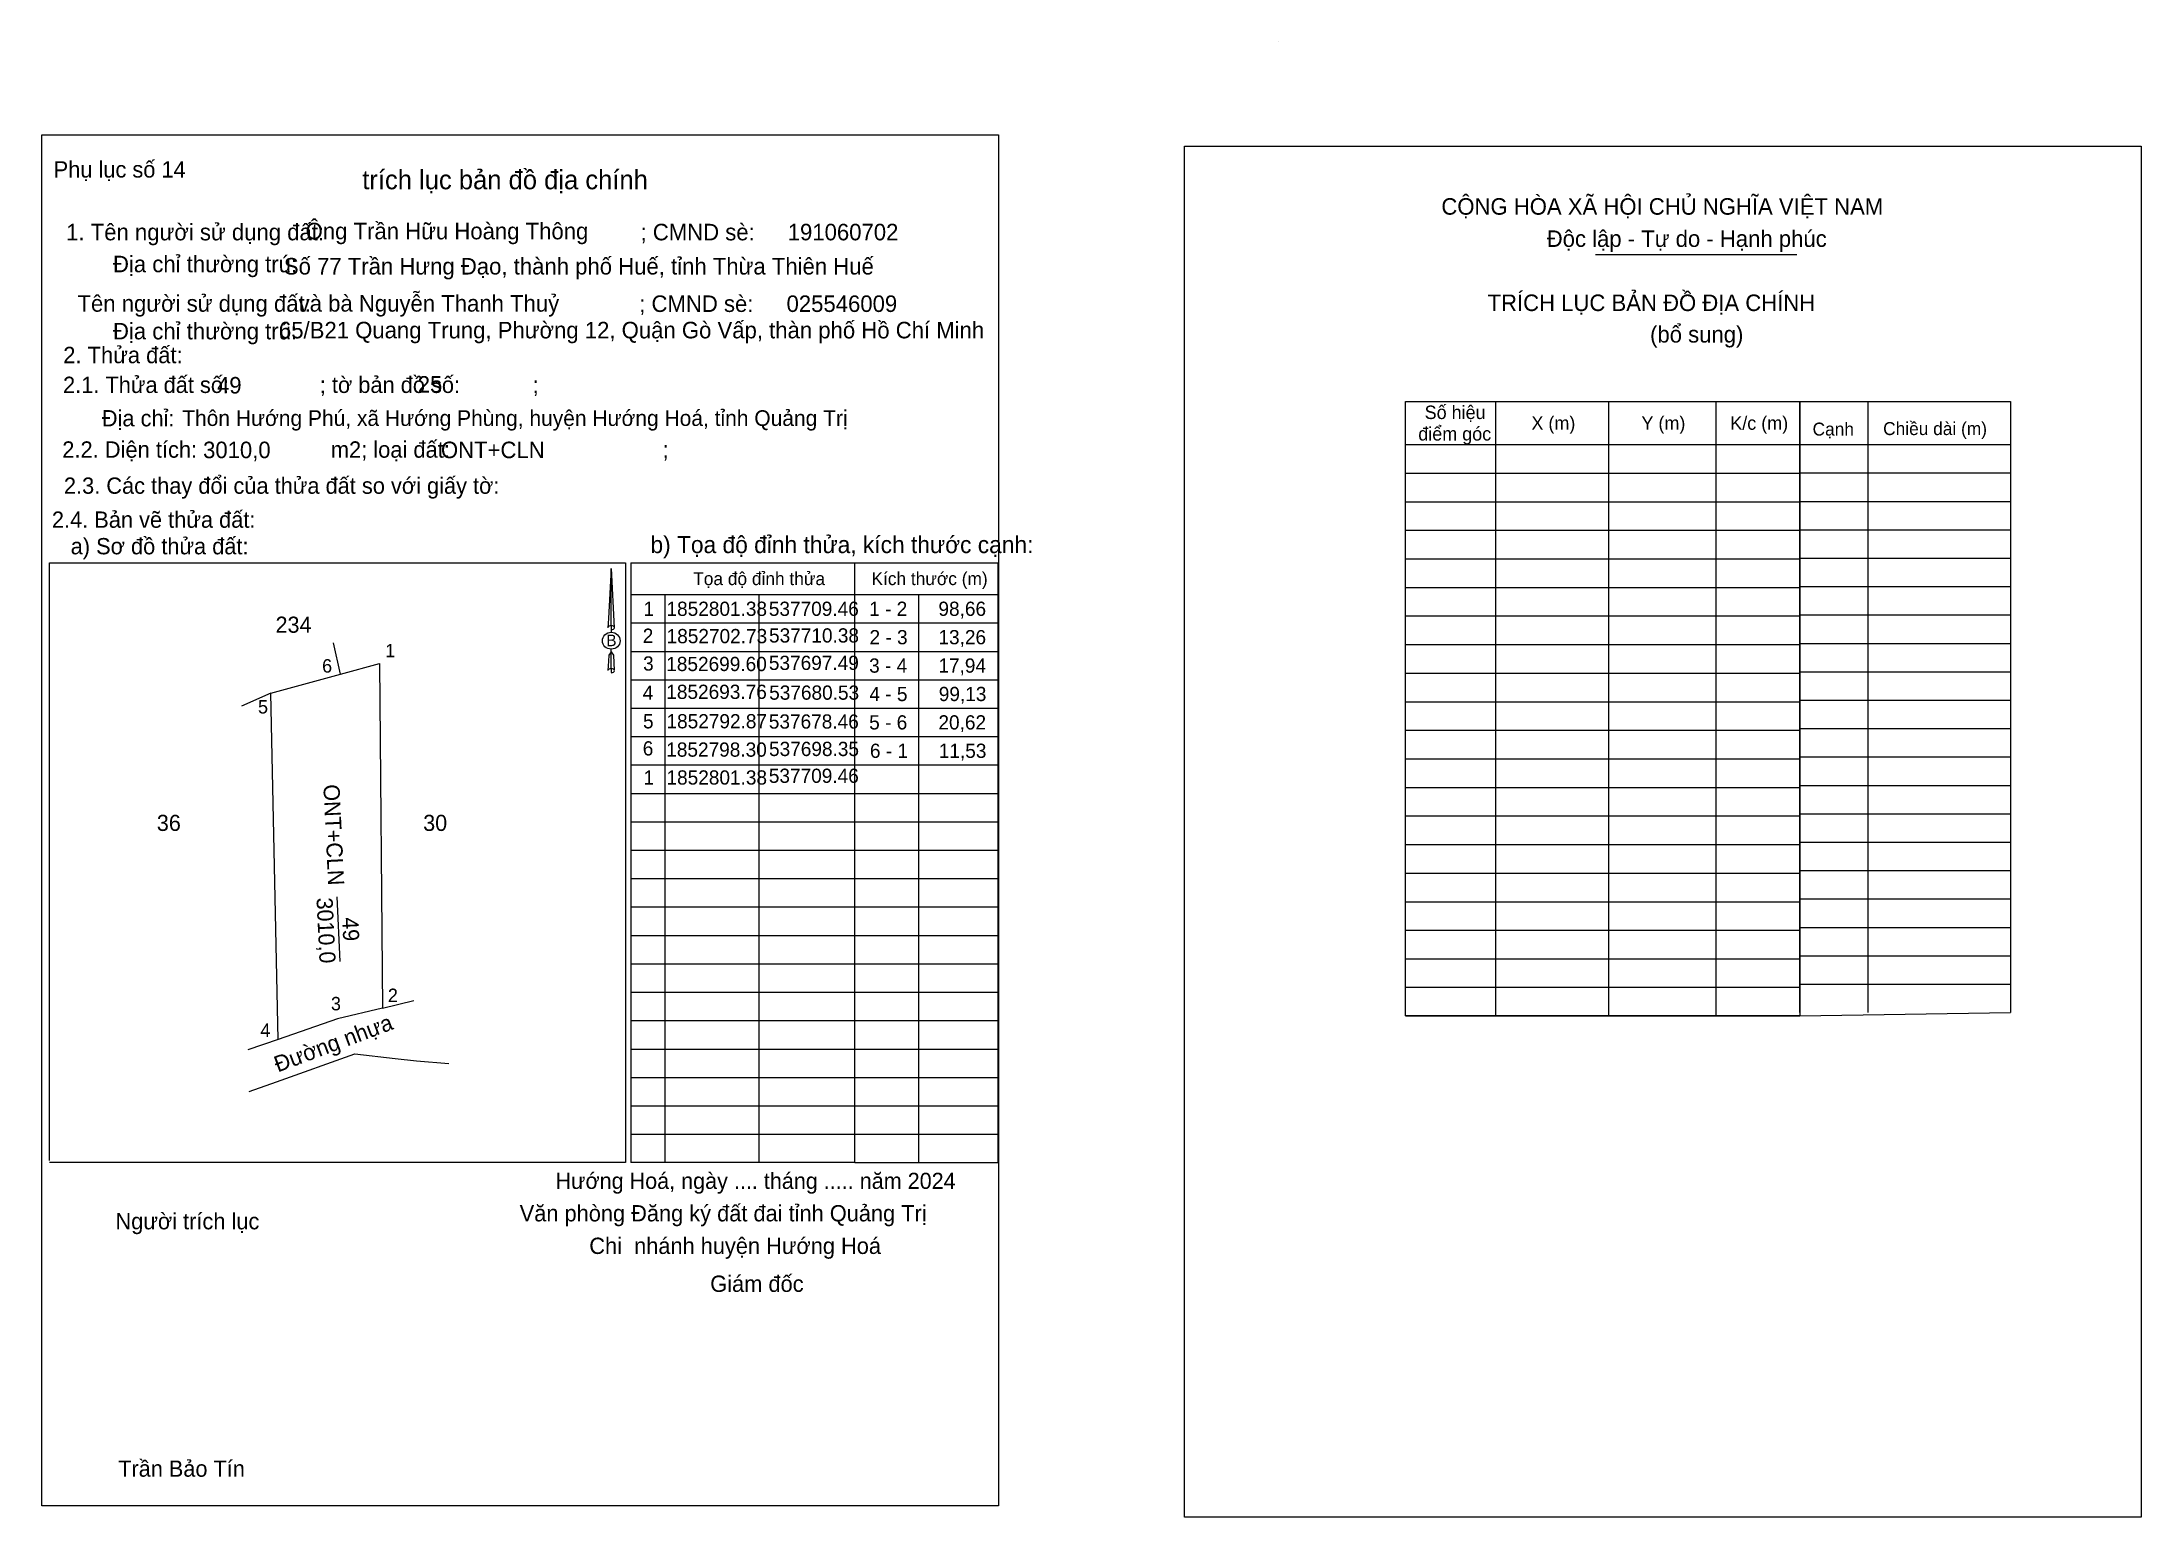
# Model space of a CAD drawing. Extents: x 537613 to 538214, y 1852557 to 1852979.
import ezdxf

# ---------------------------------------------------------------- set-up
doc = ezdxf.new("R2010")
doc.units = 0
for name, color, linetype in [('Level 1', 7, 'Continuous'), ('Level 10', 7, 'Continuous'), ('Level 13', 7, 'Continuous'), ('Level 27', 7, 'Continuous'), ('Level 3', 7, 'Continuous'), ('Level 36', 7, 'Continuous'), ('Level 40', 7, 'Continuous'), ('Level 42', 7, 'Continuous'), ('Level 52', 7, 'Continuous'), ('Level 53', 7, 'Continuous'), ('Level 6', 7, 'Continuous'), ('Level 63', 7, 'Continuous'), ('Level 9', 7, 'Continuous')]:
    doc.layers.add(name, color=color, linetype=linetype)

msp = doc.modelspace()

# ---------------------------------------------------------------- linework, layer by layer
at = {"layer": 'Level 1'}
for p, q in [((537966.72, 1852979.28), (537966.72, 1852979.28)), ((538057.46, 1852918.42), (538114.99, 1852918.42)), ((538135.39, 1852876.34), (538135.39, 1852701.43)), ((538115.88, 1852864.04), (538176.18, 1852864.04)), ((538115.88, 1852855.91), (538176.18, 1852855.91)), ((538115.88, 1852847.77), (538176.18, 1852847.77)), ((538115.88, 1852839.64), (538176.18, 1852839.64)), ((538115.88, 1852831.51), (538176.18, 1852831.51)), ((537845.47, 1852658.48), (537845.47, 1852830.17)), ((537845.47, 1852830.17), (537886.44, 1852830.17)), ((537886.44, 1852830.17), (537886.44, 1852658.48)), ((537781.65, 1852821.09), (537886.44, 1852821.09)), ((537863.68, 1852821.09), (537863.68, 1852658.48)), ((538115.88, 1852823.38), (538176.18, 1852823.38)), ((537781.44, 1852812.96), (537886.44, 1852812.96)), ((538115.88, 1852815.25), (538176.18, 1852815.25)), ((538115.88, 1852807.12), (538176.18, 1852807.12)), ((537781.44, 1852804.83), (537886.44, 1852804.83)), ((537781.44, 1852796.7), (537886.44, 1852796.7)), ((538115.88, 1852798.99), (538176.18, 1852798.99)), ((538115.88, 1852790.86), (538176.18, 1852790.86)), ((537781.44, 1852788.57), (537886.44, 1852788.57)), ((537781.44, 1852780.44), (537886.44, 1852780.44)), ((538115.88, 1852782.73), (538176.18, 1852782.73)), ((537781.44, 1852772.31), (537886.44, 1852772.31)), ((538115.88, 1852774.6), (538176.18, 1852774.6)), ((538115.88, 1852766.47), (538176.18, 1852766.47)), ((537781.44, 1852764.18), (537886.44, 1852764.18)), ((537781.44, 1852756.05), (537886.44, 1852756.05)), ((538115.88, 1852758.34), (538176.18, 1852758.34)), ((537781.44, 1852747.92), (537886.44, 1852747.92)), ((538115.88, 1852750.21), (538176.18, 1852750.21)), ((538115.88, 1852742.08), (538176.18, 1852742.08)), ((537781.44, 1852739.79), (537886.44, 1852739.79)), ((537781.44, 1852731.66), (537886.44, 1852731.66)), ((538115.88, 1852733.95), (538176.18, 1852733.95)), ((537781.44, 1852723.53), (537886.44, 1852723.53)), ((538115.88, 1852725.82), (538176.18, 1852725.82)), ((538115.88, 1852717.69), (538176.18, 1852717.69)), ((537781.44, 1852715.4), (537886.44, 1852715.4)), ((537781.44, 1852707.26), (537886.44, 1852707.26)), ((538115.88, 1852709.56), (538176.18, 1852709.56)), ((537781.44, 1852699.13), (537886.44, 1852699.13)), ((538115.88, 1852700.54), (538176.18, 1852701.43)), ((537781.44, 1852691), (537886.44, 1852691)), ((537781.44, 1852682.87), (537886.44, 1852682.87)), ((537781.44, 1852674.74), (537886.44, 1852674.74)), ((537781.44, 1852666.61), (537886.44, 1852666.61)), ((537845.47, 1852658.48), (537886.44, 1852658.48))]:
    msp.add_line(p, q, dxfattribs=at)
msp.add_lwpolyline([(538115.88, 1852701.43), (538115.88, 1852876.34), (538176.18, 1852876.34), (538176.18, 1852701.43)], dxfattribs=at)
at = {"layer": 'Level 10'}
msp.add_lwpolyline([(537678.46, 1852792.87), (537698.35, 1852798.3), (537709.46, 1852801.38), (537710.38, 1852702.73), (537697.49, 1852699.6), (537680.53, 1852693.76)], close=True, dxfattribs=at)
at = {"layer": 'Level 13'}
for points in [[(537612.94, 1852952.73), (537886.59, 1852952.73), (537886.59, 1852560.28), (537612.94, 1852560.28)], [(537939.86, 1852949.48), (538213.52, 1852949.48), (538213.52, 1852557.03), (537939.86, 1852557.03)]]:
    msp.add_lwpolyline(points, close=True, dxfattribs=at)
msp.add_lwpolyline([(537672.18, 1852678.85), (537680.04, 1852681.64), (537702.49, 1852689.6), (537713.98, 1852688.32), (537720.05, 1852687.65), (537729.35, 1852686.9)], dxfattribs=at)
at = {"layer": 'Level 27'}
for p, q in [((537698.35, 1852798.3), (537696.34, 1852807.3)), ((537678.46, 1852792.87), (537670.03, 1852789.13)), ((537710.38, 1852702.73), (537719.35, 1852704.9)), ((537680.53, 1852693.76), (537671.81, 1852690.75))]:
    msp.add_line(p, q, dxfattribs=at)
at = {"layer": 'Level 3'}
for p, q in [((537966.72, 1852979.28), (537966.72, 1852979.28)), ((537615.04, 1852830.17), (537779.9, 1852830.17)), ((537615.04, 1852659.1), (537615.04, 1852830.17)), ((537779.9, 1852830.17), (537779.9, 1852658.48)), ((537781.44, 1852830.17), (537781.44, 1852658.48)), ((537781.44, 1852830.17), (537845.47, 1852830.17)), ((537791.11, 1852821.09), (537791.11, 1852658.48)), ((537818.02, 1852821.09), (537818.02, 1852658.48)), ((537779.9, 1852658.48), (537615.04, 1852658.48)), ((537845.47, 1852658.48), (537781.44, 1852658.48))]:
    msp.add_line(p, q, dxfattribs=at)
at = {"layer": 'Level 40'}
for p, q in [((537775.81, 1852828.59), (537775.03, 1852814.26)), ((537775.81, 1852828.59), (537776.67, 1852811.61)), ((537775.81, 1852828.59), (537776.67, 1852811.61)), ((537775.81, 1852812.18), (537775.81, 1852828.59)), ((537775.81, 1852828.59), (537776.67, 1852811.61)), ((537775.03, 1852814.26), (537774.84, 1852811.61)), ((537775.81, 1852812.18), (537775.81, 1852811.55)), ((537775.81, 1852811.55), (537775.81, 1852811.06)), ((537775.81, 1852811.06), (537775.81, 1852810.41)), ((537775.81, 1852811.06), (537775.81, 1852810.41)), ((537775.81, 1852811.06), (537775.81, 1852810.41)), ((537776.67, 1852811.61), (537776.67, 1852811.61)), ((537775.03, 1852802.02), (537774.84, 1852799.34)), ((537775.08, 1852803.74), (537775.03, 1852802.02)), ((537775.81, 1852804.7), (537775.08, 1852803.74)), ((537775.81, 1852804.7), (537775.81, 1852805.46)), ((537775.81, 1852804.7), (537775.81, 1852805.46)), ((537775.81, 1852804.7), (537775.81, 1852805.46)), ((537775.81, 1852804.7), (537776.49, 1852803.74)), ((537775.81, 1852804.7), (537776.49, 1852803.74)), ((537775.81, 1852804.7), (537776.49, 1852803.74)), ((537775.81, 1852799.91), (537775.81, 1852804.7)), ((537776.49, 1852803.74), (537776.67, 1852799.34)), ((537776.49, 1852803.74), (537776.67, 1852799.34)), ((537776.49, 1852803.74), (537776.67, 1852799.34)), ((537775.81, 1852799.91), (537775.81, 1852799.24)), ((537775.81, 1852799.24), (537775.81, 1852798.77)), ((537776.67, 1852799.34), (537776.67, 1852799.34))]:
    msp.add_line(p, q, dxfattribs=at)
msp.add_ellipse((537775.81, 1852807.88), major_axis=(2.53, 0), ratio=0.952727, dxfattribs=at)
for centre, start_param, end_param in [((537775.81, 1852811.59), 1.570796, 3.074452), ((537775.81, 1852811.59), 0.067141, 1.570796), ((537775.81, 1852811.59), 4.712389, 6.283185), ((537775.81, 1852799.3), 2.491069, 3.074278), ((537775.81, 1852799.3), 1.570796, 2.491069), ((537775.81, 1852799.3), 0.067141, 1.570796), ((537775.81, 1852799.3), 4.712389, 6.283185)]:
    msp.add_ellipse(centre, major_axis=(0.927, 0), ratio=0.614131, start_param=start_param, end_param=end_param, dxfattribs=at)
at = {"layer": 'Level 53'}
for p, q in [((537612.94, 1852952.73), (537612.94, 1852952.73)), ((537886.59, 1852560.28), (537886.59, 1852560.28))]:
    msp.add_line(p, q, dxfattribs=at)
at = {"layer": 'Level 63'}
for p, q in [((538028.86, 1852876.34), (538028.86, 1852700.54)), ((538061.14, 1852876.34), (538061.14, 1852700.54)), ((538091.89, 1852876.34), (538091.89, 1852700.54)), ((538003.03, 1852864.04), (538115.88, 1852864.04)), ((538003.03, 1852855.86), (538115.88, 1852855.86)), ((538003.03, 1852847.68), (538115.88, 1852847.68)), ((538003.03, 1852839.5), (538115.88, 1852839.5)), ((538003.03, 1852831.32), (538115.88, 1852831.32)), ((538003.03, 1852823.14), (538115.88, 1852823.14)), ((538003.03, 1852814.96), (538115.88, 1852814.96)), ((538003.03, 1852806.78), (538115.88, 1852806.78)), ((538003.03, 1852798.6), (538115.88, 1852798.6)), ((538003.03, 1852790.42), (538115.88, 1852790.42)), ((538003.03, 1852782.24), (538115.88, 1852782.24)), ((538003.03, 1852774.06), (538115.88, 1852774.06)), ((538003.03, 1852765.89), (538115.88, 1852765.89)), ((538003.03, 1852757.71), (538115.88, 1852757.71)), ((538003.03, 1852749.53), (538115.88, 1852749.53)), ((538003.03, 1852741.35), (538115.88, 1852741.35)), ((538003.03, 1852733.17), (538115.88, 1852733.17)), ((538003.03, 1852724.99), (538115.88, 1852724.99)), ((538003.03, 1852716.81), (538115.88, 1852716.81)), ((538003.03, 1852708.68), (538115.88, 1852708.68)), ((538003.03, 1852700.54), (538115.88, 1852700.54))]:
    msp.add_line(p, q, dxfattribs=at)
msp.add_lwpolyline([(538003.03, 1852876.34), (538115.88, 1852876.34), (538115.88, 1852700.54), (538003.03, 1852700.54)], close=True, dxfattribs=at)
at = {"layer": 'Level 9'}
msp.add_line((537697.3, 1852734.53), (537698.19, 1852716.08), dxfattribs=at)

# ---------------------------------------------------------------- texts
at = {"layer": 'Level 1'}
for s, height, p in [('Phụ lục số 14', 4.6616, (537616.28, 1852940.46)), ('CỘNG HÒA XÃ HỘI CHỦ NGHĨA VIỆT NAM', 4.7266, (538013.33, 1852929.83)), ('1. Tên người sử dụng đất:', 4.73, (537619.85, 1852922.49)), ('Ông Trần Hữu Hoàng Thông', 4.73, (537688.37, 1852922.78)), ('; CMND sè:', 4.73, (537784.19, 1852922.49)), ('191060702', 4.73, (537826.31, 1852922.49)), ('Độc lập - Tự do - Hạnh phúc', 4.7266, (538043.47, 1852920.61)), ('Địa chỉ thường trú:', 4.73, (537633.25, 1852913.35)), (' Tên người sử dụng đất:', 4.73, (537621.34, 1852902.06)), ('và bà Nguyễn Thanh Thuỷ', 4.73, (537686.38, 1852902.08)), ('; CMND sè:', 4.73, (537783.82, 1852901.99)), ('025546009', 4.73, (537825.97, 1852901.99)), ('TRÍCH LỤC BẢN ĐỒ ĐỊA CHÍNH', 4.7266, (538026.54, 1852902.25)), ('Địa chỉ thường trú:', 4.73, (537633.25, 1852894.14)), ('(bổ sung)', 4.727, (538073.04, 1852893.23)), ('2. Thửa đất:', 4.688, (537619.02, 1852887.32)), ('2.1. Thửa đất số:               ; tờ bản đồ số:            ;', 4.6616, (537618.96, 1852878.8)), ('Địa chỉ:', 4.662, (537630.06, 1852869.24)), ('Cạnh', 3.702, (538119.54, 1852866.61)), ('Chiều dài (m)', 3.7024, (538139.73, 1852866.75)), ('2.2. Diện tích:                      m2; loại đất:                                   ;', 4.6779, (537618.74, 1852860.27)), ('2.3. Các thay đổi của thửa đất so với giấy tờ:', 4.6616, (537619.21, 1852849.94)), ('2.4. Bản vẽ thửa đất: ', 4.6616, (537615.77, 1852840.21)), ('a) Sơ đồ thửa đất: ', 4.6616, (537621.15, 1852832.61)), ('Tọa độ đỉnh thửa', 3.7024, (537799.27, 1852823.8)), ('Kích thước (m)', 3.7024, (537850.27, 1852823.8)), ('Hướng Hoá, ngày .... tháng ..... năm 2024', 4.6136, (537759.86, 1852650.96)), ('Văn phòng Đăng ký đất đai tỉnh Quảng Trị', 4.6616, (537749.62, 1852641.66)), ('Người trích lục', 4.6616, (537633.96, 1852639.39)), (' Chi  nhánh huyện Hướng Hoá', 4.6616, (537767.8, 1852632.34)), (' Giám đốc', 4.669, (537802.4, 1852621.48)), ('Trần Bảo Tín', 4.6422, (537634.75, 1852568.57))]:
    msp.add_text(s, height=height, dxfattribs=at).set_placement(p)
at = {"layer": 'Level 10'}
msp.add_text('b) Tọa độ đỉnh thửa, kích thước cạnh:', height=4.8663, dxfattribs=at).set_placement((537787.04, 1852832.96))
at = {"layer": 'Level 13'}
for s, p in [('ONT+CLN', (537693.43, 1852766.66)), ('3010,0', (537691.46, 1852734.26)), ('49', (537698.81, 1852728.62))]:
    msp.add_text(s, height=4.612, rotation=272.77573, dxfattribs=at).set_placement(p)
at = {"layer": 'Level 36'}
for s, p in [('234', (537679.76, 1852810.16)), ('36', (537645.8, 1852753.43)), ('30', (537722.01, 1852753.43))]:
    msp.add_text(s, height=4.612, dxfattribs=at).set_placement(p)
msp.add_text('Đường nhựa', height=4.612, rotation=20.53446, dxfattribs=at).set_placement((537680.42, 1852684.28))
at = {"layer": 'Level 40'}
msp.add_text('B', height=3.31, dxfattribs=at).set_placement((537774.38, 1852806.32))
at = {"layer": 'Level 42'}
msp.add_text(' trích lục bản đồ địa chính', height=5.4691, dxfattribs=at).set_placement((537702.54, 1852937.11))
at = {"layer": 'Level 52'}
for s, height, p in [('1', 4.07, (537785.04, 1852814.99)), ('1852801.38', 4.072, (537791.62, 1852814.99)), ('537709.46', 4.072, (537820.9, 1852814.99)), ('1 - 2', 4.072, (537849.61, 1852814.99)), ('98,66', 4.072, (537869.43, 1852814.99)), ('2', 4.07, (537784.83, 1852807.27)), ('1852702.73', 4.072, (537791.66, 1852807.17)), ('537710.38', 4.072, (537820.96, 1852807.36)), ('2 - 3', 4.072, (537849.71, 1852806.86)), ('13,26', 4.072, (537869.43, 1852806.86)), ('3', 4.07, (537784.93, 1852799.33)), ('1852699.60', 4.072, (537791.55, 1852799.19)), ('537697.49', 4.072, (537820.92, 1852799.51)), ('3 - 4', 4.072, (537849.6, 1852798.73)), ('17,94', 4.072, (537869.42, 1852798.73)), ('4', 4.07, (537784.82, 1852790.98)), ('1852693.76', 4.072, (537791.56, 1852791.22)), ('537680.53', 4.072, (537821, 1852790.99)), ('4 - 5', 4.072, (537849.68, 1852790.6)), ('99,13', 4.072, (537869.53, 1852790.6)), ('5', 4.07, (537784.9, 1852782.79)), ('1852792.87', 4.072, (537791.62, 1852782.8)), ('537678.46', 4.072, (537820.9, 1852782.72)), ('5 - 6', 4.072, (537849.61, 1852782.47)), ('20,62', 4.072, (537869.43, 1852782.47)), ('6', 4.07, (537784.83, 1852775.03)), ('1852798.30', 4.072, (537791.55, 1852774.68)), ('537698.35', 4.072, (537820.96, 1852774.87)), ('6 - 1', 4.072, (537849.83, 1852774.34)), ('11,53', 4.072, (537869.53, 1852774.34)), ('537709.46', 4.072, (537820.9, 1852767.19)), ('1', 4.07, (537785.04, 1852766.67)), ('1852801.38', 4.072, (537791.62, 1852766.7))]:
    msp.add_text(s, height=height, dxfattribs=at).set_placement(p)
at = {"layer": 'Level 6'}
for s, height, p in [('Số 77 Trần Hưng Đạo, thành phố Huế, tỉnh Thừa Thiên Huế', 4.73, (537682.14, 1852912.71)), ('65/B21 Quang Trung, Phường 12, Quận Gò Vấp, thàn phố Hồ Chí Minh', 4.73, (537680.74, 1852894.43)), ('49', 4.725, (537663.02, 1852878.65)), ('25', 4.725, (537720.45, 1852878.9)), ('Thôn Hướng Phú, xã Hướng Phùng, huyện Hướng Hoá, tỉnh Quảng Trị', 4.489, (537653.06, 1852869.36)), ('3010,0', 4.725, (537659.03, 1852860.14)), ('ONT+CLN', 4.725, (537727.09, 1852860.14)), ('.', 3.82, (537724.87, 1852850.09))]:
    msp.add_text(s, height=height, dxfattribs=at).set_placement(p)
at = {"layer": 'Level 63'}
for s, height, p in [('Số hiệu', 3.844, (538008.55, 1852871.34)), ('điểm góc', 3.844, (538006.73, 1852865.19)), ('X (m)', 3.844, (538039.1, 1852868.26)), ('Y (m)', 3.844, (538070.58, 1852868.26)), ('K/c (m)', 3.844, (538096, 1852868.26)), ('D', 0.0148, (537710.33, 1852702.74))]:
    msp.add_text(s, height=height, dxfattribs=at).set_placement(p)
at = {"layer": 'Level 9'}
for s, p in [('1', (537711.16, 1852803.14)), ('6', (537693.09, 1852798.76)), ('5', (537674.75, 1852787.05)), ('3', (537695.62, 1852702.08)), ('2', (537711.91, 1852704.45)), ('4', (537675.43, 1852694.48))]:
    msp.add_text(s, height=3.84, dxfattribs=at).set_placement(p)

doc.saveas('drawing.dxf')
